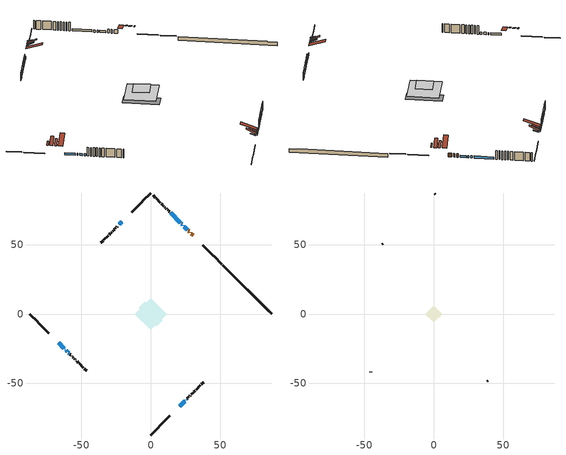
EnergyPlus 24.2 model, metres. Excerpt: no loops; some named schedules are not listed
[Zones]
conditioned space
 floor outside (Floor1 construction): -2.85,0 0,2.85 2.85,0 0,-2.85 z0.91
 floor adiabatic (AdiabaticFloorConstruction): -11.38,0 0,11.38 11.38,0 0,-11.38 z3.35
 floor foundation (Slab1 construction): -8.8,4.38 -4.38,8.8 8.8,-4.38 4.38,-8.8 z-1.32
 wall outside (RimJoist1 construction): 0,-87.2 5.63,-81.57 / -87.2,0 -81.57,-5.63 / 0,87.2 -5.63,81.57 / 51.34,35.86 45.71,41.49 z0.91:1.21
 wall outside (RimJoist2 construction): 6.29,-80.92 13.82,-73.38 / -80.92,-6.29 -73.38,-13.82 / -6.29,80.92 -13.82,73.38 / 45.06,42.14 37.52,49.68 z0.91:1.21
 wall outside (AdiabaticWallConstruction 1): 30.49,56.71 29.25,57.95 / 28.59,58.61 28.29,58.91 / 27.64,59.57 27.05,60.16 z0.91:2.94
 wall outside (AdiabaticWallConstruction): -66.35,-20.85 -62.54,-24.66 / 26.39,60.81 24.21,63 / 20.85,-66.35 24.4,-62.8 / -61.89,-25.32 -61.69,-25.51 / -20.85,66.35 -22.63,64.57 / 23.55,63.65 23.26,63.94 / 25.06,-62.14 25.35,-61.85 / -61.04,-26.16 -60.04,-27.17 / -59.38,-27.82 -58.89,-28.31 / 22.61,64.6 22.06,65.14 / -23.28,63.92 -23.34,63.86 / 21.41,65.79 14.3,72.9 z0.91:2.13
 wall outside (Wall1 construction): 26.01,-61.19 26.54,-60.66 / -58.24,-28.96 -57.7,-29.5 / -24,63.21 -24.53,62.67 / 13.65,73.55 13.11,74.09 z0.91:5.79
 wall outside (Wall2 construction): 27.2,-60 27.44,-59.76 / -57.05,-30.16 -56.81,-30.4 / -25.19,62.01 -25.43,61.77 / 12.46,74.75 12.22,74.99 z0.91:5.79
 wall outside (Wall3 construction): 28.1,-59.11 28.54,-58.66 / -56.15,-31.05 -55.71,-31.49 / -26.08,61.12 -26.53,60.68 / 11.56,75.64 11.12,76.08 z0.91:5.79
 wall outside (Wall4 construction): 29.19,-58.01 29.56,-57.64 / -55.05,-32.15 -54.69,-32.52 / -27.18,60.02 -27.55,59.66 / 10.46,76.74 10.1,77.11 z0.91:5.79
 wall outside (Wall5 construction): 30.22,-56.99 30.49,-56.71 / -54.03,-33.17 -53.75,-33.45 / -28.2,59 -28.48,58.72 / 9.44,77.76 9.16,78.04 z0.91:5.79
 wall outside (Wall6 construction): 31.15,-56.05 32.03,-55.18 / -53.09,-34.11 -52.22,-34.98 / -29.14,58.06 -30.02,57.19 / 8.5,78.7 7.63,79.57 z0.91:5.79
 wall outside (Wall7 construction): 32.68,-54.52 35.75,-51.46 / -51.56,-35.64 -48.5,-38.7 / -30.67,56.53 -33.73,53.47 / 6.97,80.23 3.91,83.29 z0.91:5.79
 wall outside (Wall8 construction): 36.4,-50.8 38.02,-49.18 / -47.84,-39.36 -46.23,-40.97 / -34.39,52.81 -36.01,51.2 / 3.25,83.95 1.64,85.56 z0.91:5.79
 wall foundation (FoundationWall1 construction): 52,35.2,-1.32 52,35.2,0.91 83.68,3.52,0.91 83.68,3.52,0.71 87.2,0,0.71 87.2,0,-1.32
 window (WindowConstruction): -66.35,-20.85 -62.54,-24.66 z0.91:2.13
 window (WindowConstruction 5): 26.39,60.81 24.21,62.99 z0.91:2.13
 window (WindowConstruction 6): 20.85,-66.35 24.4,-62.8 z0.91:2.13
 window (WindowConstruction 1): -61.88,-25.32 -61.7,-25.51 z0.91:2.13
 window (WindowConstruction 7): -20.85,66.35 -22.63,64.57 z0.91:2.13
 window (WindowConstruction 10): 23.55,63.65 23.26,63.94 z0.91:2.13
 window (WindowConstruction 11): 25.06,-62.14 25.35,-61.85 z0.91:2.13
 window (WindowConstruction 2): -61.04,-26.16 -60.04,-27.17 z0.91:2.13
 window (WindowConstruction 3): -59.38,-27.82 -58.89,-28.31 z0.91:2.13
 window (WindowConstruction 8): 22.6,64.6 22.07,65.14 z0.91:2.13
 window (WindowConstruction 9): -23.29,63.92 -23.34,63.86 z0.91:2.13
 window (WindowConstruction 4): 21.41,65.79 14.3,72.9 z0.91:2.13
 door (Door): 30.49,56.71 29.25,57.95 z0.91:2.94
 door (Door 1): 28.59,58.61 28.29,58.91 z0.91:2.94
 door (Door 2): 27.64,59.57 27.05,60.16 z0.91:2.94
 ceiling adiabatic (AdiabaticFloorConstruction): 0,-11.38 11.38,0 0,11.38 -11.38,0 z3.35
 roof outside (Roof1 construction): 14.96,-72.24,5.79 13.11,-70.39,6.66 12.63,-70.88,6.66 14.48,-72.73,5.79; -72.24,-14.96,5.79 -70.39,-13.11,6.66 -70.88,-12.63,6.66 -72.73,-14.48,5.79; -14.96,72.24,5.79 -13.11,70.39,6.66 -12.63,70.88,6.66 -14.48,72.73,5.79; 36.38,50.82,5.79 34.53,48.97,6.66 35.02,48.48,6.66 36.87,50.34,5.79
 roof outside (Roof2 construction): 16.59,-70.61,5.79 13.11,-67.13,8.25 12.14,-68.1,8.25 15.62,-71.58,5.79; -70.61,-16.59,5.79 -67.13,-13.11,8.25 -68.1,-12.14,8.25 -71.58,-15.62,5.79; -16.59,70.61,5.79 -13.11,67.13,8.25 -12.14,68.1,8.25 -15.62,71.58,5.79; 34.75,52.45,5.79 31.27,48.97,8.25 32.24,48,8.25 35.72,51.48,5.79
 roof outside (Roof3 construction): 17.98,-69.22,5.79 15.37,-66.61,7.63 14.64,-67.34,7.63 17.25,-69.95,5.79; -69.22,-17.98,5.79 -66.61,-15.37,7.63 -67.34,-14.64,7.63 -69.95,-17.25,5.79; -17.98,69.22,5.79 -15.37,66.61,7.63 -14.64,67.34,7.63 -17.25,69.95,5.79; 33.36,53.84,5.79 30.75,51.23,7.63 31.48,50.5,7.63 34.09,53.11,5.79
attic - vented
 floor to conditioned space (Floor2 construction Reversed): -6.07,0 0,6.07 6.07,0 0,-6.07 z5.79
 wall outside (Wall9 construction): 38.67,-48.53 39,-48.2 / -45.57,-41.63 -45.25,-41.96 / -36.66,50.54 -36.99,50.22 / 0.98,86.22 0.66,86.55 z0.91:5.79
 roof outside (Roof4 construction): 20.2,-67.01,5.79 14.28,-61.09,8.57 12.73,-62.65,8.57 18.64,-68.56,5.79; -67.01,-20.2,5.79 -61.09,-14.28,8.57 -62.65,-12.73,8.57 -68.56,-18.64,5.79; -20.2,67.01,5.79 -14.28,61.09,8.57 -12.73,62.65,8.57 -18.64,68.56,5.79; 31.15,56.05,5.79 25.24,50.14,8.57 26.79,48.58,8.57 32.71,54.5,5.79
[Building]
Building 1: Terrain=Suburbs
[Site:Location]
Montreal Mirabel Intl AP_QC: Latitude {deg}=45.68; Longitude {deg}=-74.03; Time Zone {hr}=-5; Elevation {m}=82; Keep Site Location Information=Yes
[Site:GroundTemperature:Shallow]
0.642858, -1.75623, -1.94836, -0.80987, 3.76054, 8.30966, 12.2535, 14.7518, 14.9641, 12.9321, 9.08883, 4.67926
[Site:WaterMainsTemperature]
Calculation Method=Schedule; Temperature Schedule=mains temperature schedule
[Material] Roughness=Rough; Thermal Absorptance=0.9
Name | Thickness {m} | Conductivity {W/m-K} | Density {kg/m3} | Specific Heat {J/kg-K} | Solar Absorptance | Visible Absorptance
asphalt or fiberglass shingles | 0.00635 | 0.162714 | 1121.4 | 1465.45 | 0.84 | 0.84
ceiling loosefill ins | 0.169333 | 0.0480833 | 16.02 | 1046.75 | 0.7 | 0.7
ceiling stud and cavity | 0.1397 | 0.148017 | 65.682 | 1177.47 | 0.7 | 0.7
concrete 4.0 in. | 0.1016 | 1.803125 | 2242.8 | 837.4 | 0.7 | 0.7
concrete 8.0 in. | 0.2032 | 1.803125 | 2242.8 | 837.4 | 0.7 | 0.7
door material | 0.04445 | 0.053851 | 512.64 | 1214.23 | 0.7 | 0.7
door material 1 | 0.04445 | 0.188738 | 512.64 | 1214.23 | 0.7 | 0.7
exterior vertical ins | 0.0457286 | 0.029427 | 32.04 | 1214.23 | 0.7 | 0.7
floor covering | 0.0127 | 0.0433444 | 54.468 | 1339.84 | 0.6 | 0.6
floor rigid ins; wall rigid ins | 0.051816 | 0.029427 | 32.04 | 1214.23 | 0.7 | 0.7
floor rigid ins 1; wall rigid ins 1 | 0.512978 | 0.029427 | 32.04 | 1214.23 | 0.7 | 0.7
floor stud and cavity | 0.1397 | 0.0805296 | 92.3553 | 1139.71 | 0.7 | 0.7
floor stud and cavity 1 | 0.1397 | 1.75129 | 37.0049 | 1207.88 | 0.7 | 0.7
furniture material conditioned space 1 | 0.1524 | 0.115458 | 640.8 | 1214.23 | 0.6 | 0.6
gypsum board | 0.0127 | 0.160291 | 801 | 837.4 | 0.6 | 0.6
gypsum board 1 | 0.0127 | 0.160291 | 801 | 837.4 | 0.7 | 0.7
osb sheathing 0.5 in. | 0.0127 | 0.115458 | 512.64 | 1214.23 | 0.7 | 0.7
osb sheathing 0.75 in. | 0.01905 | 0.115458 | 512.64 | 1214.23 | 0.7 | 0.7
osb sheathing 2.0 in. | 0.0508 | 0.115458 | 512.64 | 1214.23 | 0.7 | 0.7
rim joist rigid ins | 0.103632 | 0.029427 | 32.04 | 1214.23 | 0.7 | 0.7
rim joist stud and cavity | 0.0508 | 0.0474835 | 125.044 | 1163.47 | 0.6 | 0.6
roof stud and cavity | 0.2032 | 0.116473 | 78.34581 | 1123.46 | 0.7 | 0.7
roof stud and cavity 1 | 0.2032 | 0.115271 | 78.34581 | 1123.46 | 0.7 | 0.7
roof stud and cavity 2 | 0.2032 | 0.115156 | 78.34581 | 1123.46 | 0.7 | 0.7
wall stud and cavity | 0.1397 | 0.151991 | 139.0536 | 1170.24 | 0.7 | 0.7
wall stud and cavity 1 | 0.1397 | 0.17323 | 139.0536 | 1170.24 | 0.7 | 0.7
wall stud and cavity 10 | 0.0889 | 0.391764 | 83.0341 | 1211.67 | 0.7 | 0.7
wall stud and cavity 2 | 0.1397 | 0.158046 | 139.0536 | 1170.24 | 0.7 | 0.7
wall stud and cavity 3 | 0.1397 | 0.158678 | 139.0536 | 1170.24 | 0.7 | 0.7
wall stud and cavity 4 | 0.1397 | 0.273587 | 139.0536 | 1170.24 | 0.7 | 0.7
wall stud and cavity 5 | 0.1397 | 0.171359 | 139.0536 | 1170.24 | 0.7 | 0.7
wall stud and cavity 6 | 0.1397 | 0.14193 | 139.0536 | 1170.24 | 0.7 | 0.7
wall stud and cavity 7 | 0.1397 | 0.145576 | 139.0536 | 1170.24 | 0.7 | 0.7
wall stud and cavity 8 | 0.0889 | 6.1454 | 50.32683 | 1063.81 | 0.6 | 0.6
wall stud and cavity 9 | 0.0889 | 0.380278 | 52.3479 | 1209.89 | 0.7 | 0.7
wood siding | 0.0254 | 0.102417 | 544.68 | 1172.36 | 0 | 0
wood siding 1 | 0.00254 | 0.102417 | 544.68 | 1172.36 | 0 | 0
wood siding 2; wood siding 3; wood siding 4 | 0.0254 | 0.102417 | 544.68 | 1172.36 | 0.7 | 0.7
[WindowMaterial:SimpleGlazingSystem]
Name | U-Factor {W/m2-K} | Solar Heat Gain Coefficient
WindowMaterial | 2.887263 | 0.7
WindowMaterial 1 | 3.063281 | 0.35
WindowMaterial 2 | 2.91452 | 0.67
WindowMaterial 3 | 2.96619 | 0.55
WindowMaterial 4 | 2.93382 | 0.6
WindowMaterial 5 | 2.975272 | 0.59
WindowMaterial 6 | 2.961077 | 0.63
WindowMaterial 7 | 3.03943 | 0.24
WindowMaterial 8 | 3.03546 | 0.41
[Construction]
AdiabaticFloorConstruction: floor stud and cavity 1, floor rigid ins 1, osb sheathing 0.75 in., floor covering
AdiabaticWallConstruction: wood siding 3, wall rigid ins 1, wall stud and cavity 9, gypsum board
AdiabaticWallConstruction 1: wood siding 4, wall rigid ins 1, wall stud and cavity 9, gypsum board
Door; Door 1: door material
Door 2: door material 1
Floor1 construction: floor stud and cavity, floor rigid ins, osb sheathing 0.75 in., floor covering
Floor2 construction Reversed: gypsum board, ceiling stud and cavity, ceiling loosefill ins
FoundationWall1 construction: concrete 8.0 in., gypsum board 1
furniture construction conditioned space 1: furniture material conditioned space 1
PartitionWallConstruction: gypsum board, wall stud and cavity 10, gypsum board
RimJoist1 construction; RimJoist2 construction: wood siding 2, rim joist rigid ins, osb sheathing 2.0 in., rim joist stud and cavity
Roof1 construction: asphalt or fiberglass shingles, osb sheathing 0.75 in., roof stud and cavity, gypsum board
Roof2 construction: asphalt or fiberglass shingles, osb sheathing 0.75 in., roof stud and cavity 1, gypsum board
Roof3 construction: asphalt or fiberglass shingles, osb sheathing 0.75 in., roof stud and cavity 2, gypsum board
Roof4 construction: asphalt or fiberglass shingles
Slab1 construction: concrete 4.0 in.
Wall1 construction: wood siding, wall rigid ins, osb sheathing 0.5 in., wall stud and cavity, gypsum board
Wall2 construction: wood siding, wall rigid ins, osb sheathing 0.5 in., wall stud and cavity 1, gypsum board
Wall3 construction: wood siding, wall rigid ins, osb sheathing 0.5 in., wall stud and cavity 2, gypsum board
Wall4 construction: wood siding, wall rigid ins, osb sheathing 0.5 in., wall stud and cavity 3, gypsum board
Wall5 construction: wood siding, wall rigid ins, osb sheathing 0.5 in., wall stud and cavity 4, gypsum board
Wall6 construction: wood siding, wall rigid ins, osb sheathing 0.5 in., wall stud and cavity 5, gypsum board
Wall7 construction: wood siding, wall rigid ins, osb sheathing 0.5 in., wall stud and cavity 6, gypsum board
Wall8 construction: wood siding, wall rigid ins, osb sheathing 0.5 in., wall stud and cavity 7, gypsum board
Wall9 construction: wood siding 1, wall stud and cavity 8
WindowConstruction: WindowMaterial
WindowConstruction 1: WindowMaterial 1
WindowConstruction 10; WindowConstruction 11: WindowMaterial 8
WindowConstruction 2: WindowMaterial 2
WindowConstruction 3: WindowMaterial 3
WindowConstruction 4; WindowConstruction 6; WindowConstruction 7: WindowMaterial 4
WindowConstruction 5: WindowMaterial 5
WindowConstruction 8: WindowMaterial 6
WindowConstruction 9: WindowMaterial 7
[Zone] Multiplier=1; Part of Total Floor Area=Yes
Name | Volume {m3}
attic - vented | 33.3329
conditioned space | 938.7
[Space]
Name | Zone | Volume {m3}
attic - vented 1 | attic - vented | 33.3329
conditioned space 1 | conditioned space | 938.7
[ZoneInfiltration:EffectiveLeakageArea]
infil attic - vented 1: Zone or Space=attic - vented 1; Schedule=Always On Discrete; Effective Air Leakage Area {cm2}=3400.62; Stack Coefficient=0.000532917; Wind Coefficient=1.55973e-05
[ZoneMixing]
whole house fan mix: Zone or Space=attic - vented; Schedule=Always On Continuous; Design Flow Rate Calculation Method=Flow/Zone; Design Flow Rate {m3/s}=0; Source Zone or Space=conditioned space
[SurfaceProperty:ExposedFoundationPerimeter]
Slab1: Exposed Perimeter Calculation Method=TotalExposedPerimeter; Total Exposed Perimeter {m}=49.783
[InternalMass] Zone or ZoneList=conditioned space; Space or SpaceList=conditioned space 1
Name | Construction | Surface Area {m2}
furniture mass conditioned space 1 | furniture construction conditioned space 1 | 156.696
partition wall mass | PartitionWallConstruction | 391.74
[Lights]
interior lighting: Zone or ZoneList or Space or SpaceList=conditioned space 1; Schedule=interior lighting schedule; Design Level Calculation Method=LightingLevel; Lighting Level {W}=343.2; Return Air Fraction=0; Fraction Radiant=0.6; Fraction Visible=0.2; Fraction Replaceable=1
[People]
occupants: Zone or ZoneList or Space or SpaceList=conditioned space 1; Number of People Schedule=occupants schedule; Number of People Calculation Method=People; Number of People=3; Fraction Radiant=0.314171; Sensible Heat Fraction=0.56303; Activity Level Schedule=occupants activity schedule; Carbon Dioxide Generation Rate {m3/s-W}=0; Enable ASHRAE 55 Comfort Warnings=No; Mean Radiant Temperature Calculation Type=EnclosureAveraged
[ElectricEquipment] Zone or ZoneList or Space or SpaceList=conditioned space 1; Design Level Calculation Method=EquipmentLevel
Name | Schedule | Design Level {W} | Fraction Latent | Fraction Radiant | Fraction Lost
clothes dryer | clothes dryer schedule | 140.772 | 0.015 | 0.081 | 0.85
clothes washer | clothes washer schedule | 32.1985 | 0.03 | 0.162 | 0.7
cooking range | cooking range schedule | 215.147 | 0.08 | 0.432 | 0.2
dishwasher | dishwasher schedule | 66.8632 | 0.3 | 0.18 | 0.4
fridge | fridge schedule | 72.9452 | 0 | 0.6 | 0
mech vent house fan | mech vent house fan schedule | 880 | 0 | 0 | 1
mech vent house fan cfis | mech vent house fan cfis schedule | 0 | 0 | 0 | 0
misc plug loads | misc plug loads schedule | 494.7 | 0.045 | 0.513 | 0.1
whole house fan | Always On Discrete | 0 | 0 | 0 | 1
[OtherEquipment] Zone or ZoneList or Space or SpaceList=conditioned space 1; Design Level Calculation Method=EquipmentLevel
Name | Fuel Type | Schedule | Design Level {W} | Fraction Latent | Fraction Radiant | Fraction Lost
clothes dryer 1 | Electricity | clothes dryer schedule | 0 | 0.015 | 0.081 | 0.85
cooking range 1 | Electricity | cooking range schedule | 0 | 0.08 | 0.432 | 0.2
general water use latent | None | general water use schedule | 62.594 | 1 | 0 | 0
general water use sensible | None | general water use schedule | -61.6891 | 0 | 0.6 | 0
mech vent house fan latent load | None | Always On Discrete | 0 | 1 | 0 | 0
mech vent house fan sensible load | None | Always On Discrete | 0 | 0 | 0 | 0
water heater energy adjustment1 | Electricity | Always On Discrete | 0.01 | 0 | 0 | 1
[ZoneInfiltration:DesignFlowRate] Zone or ZoneList or Space or SpaceList=conditioned space 1; Schedule=Always On Discrete; Design Flow Rate Calculation Method=Flow/Zone; Design Flow Rate {m3/s}=0
infil flow; natural vent flow; whole house fan flow
[Foundation:Kiva]
Foundation Kiva 1: Initial Indoor Air Temperature {C}=21; Wall Height Above Grade {m}=0.910011; Wall Depth Below Slab {m}=0.2032; Custom Block Material Name 1=exterior vertical ins; Custom Block Depth 1 {m}=2.23001; Custom Block X Position 1 {m}=0.2159; Custom Block Z Position 1 {m}=0
[Foundation:Kiva:Settings]
Soil Conductivity {W/m-K}=0.849921; Soil Density {kg/m3}=1842.3; Soil Specific Heat {J/kg-K}=418.7; Ground Solar Absorptivity=0.9; Ground Thermal Absorptivity=0.9; Ground Surface Roughness {m}=0.03; Far-Field Width {m}=40; Deep-Ground Boundary Condition=ZeroFlux; Deep-Ground Depth {m}=40; Minimum Cell Dimension {m}=0.2; Maximum Cell Growth Coefficient=3; Simulation Timestep=Timestep
[Exterior:Lights]
exterior lighting: Schedule=exterior lighting schedule; Design Level {W}=75.6
[Schedule:Constant]
Name | Hourly Value
Always On Continuous; mech vent house fan schedule; mech vent house fan cfis schedule; Always On Discrete | 1
occupants activity schedule | 117.228
fridge schedule | 0
[Schedule:Week:Daily]
interior lighting schedule Week Rule - Jan1-Jan27: interior lighting schedule day, interior lighting schedule day, interior lighting schedule day, interior lighting schedule day, interior lighting schedule day, interior lighting schedule day, interior lighting schedule day, interior lighting schedule default day, interior lighting schedule default day, interior lighting schedule default day, interior lighting schedule default day, interior lighting schedule default day
interior lighting schedule Week Rule - Jan28-Feb3: interior lighting schedule day, interior lighting schedule day, interior lighting schedule day, interior lighting schedule day, interior lighting schedule day 1, interior lighting schedule day 1, interior lighting schedule day 1, interior lighting schedule default day, interior lighting schedule default day, interior lighting schedule default day, interior lighting schedule default day, interior lighting schedule default day
interior lighting schedule Week Rule - Feb4-Feb24: interior lighting schedule day 1, interior lighting schedule day 1, interior lighting schedule day 1, interior lighting schedule day 1, interior lighting schedule day 1, interior lighting schedule day 1, interior lighting schedule day 1, interior lighting schedule default day, interior lighting schedule default day, interior lighting schedule default day, interior lighting schedule default day, interior lighting schedule default day
interior lighting schedule Week Rule - Feb25-Mar3: interior lighting schedule day 1, interior lighting schedule day 1, interior lighting schedule day 1, interior lighting schedule day 1, interior lighting schedule day 2, interior lighting schedule day 2, interior lighting schedule day 2, interior lighting schedule default day, interior lighting schedule default day, interior lighting schedule default day, interior lighting schedule default day, interior lighting schedule default day
interior lighting schedule Week Rule - Mar4-Mar31: interior lighting schedule day 2, interior lighting schedule day 2, interior lighting schedule day 2, interior lighting schedule day 2, interior lighting schedule day 2, interior lighting schedule day 2, interior lighting schedule day 2, interior lighting schedule default day, interior lighting schedule default day, interior lighting schedule default day, interior lighting schedule default day, interior lighting schedule default day
interior lighting schedule Week Rule - Apr1-Apr28: interior lighting schedule day 3, interior lighting schedule day 3, interior lighting schedule day 3, interior lighting schedule day 3, interior lighting schedule day 3, interior lighting schedule day 3, interior lighting schedule day 3, interior lighting schedule default day, interior lighting schedule default day, interior lighting schedule default day, interior lighting schedule default day, interior lighting schedule default day
interior lighting schedule Week Rule - Apr29-May5: interior lighting schedule day 3, interior lighting schedule day 3, interior lighting schedule day 4, interior lighting schedule day 4, interior lighting schedule day 4, interior lighting schedule day 4, interior lighting schedule day 4, interior lighting schedule default day, interior lighting schedule default day, interior lighting schedule default day, interior lighting schedule default day, interior lighting schedule default day
interior lighting schedule Week Rule - May6-May26: interior lighting schedule day 4, interior lighting schedule day 4, interior lighting schedule day 4, interior lighting schedule day 4, interior lighting schedule day 4, interior lighting schedule day 4, interior lighting schedule day 4, interior lighting schedule default day, interior lighting schedule default day, interior lighting schedule default day, interior lighting schedule default day, interior lighting schedule default day
interior lighting schedule Week Rule - May27-Jun2: interior lighting schedule day 4, interior lighting schedule day 4, interior lighting schedule day 4, interior lighting schedule day 4, interior lighting schedule day 4, interior lighting schedule day 5, interior lighting schedule day 5, interior lighting schedule default day, interior lighting schedule default day, interior lighting schedule default day, interior lighting schedule default day, interior lighting schedule default day
interior lighting schedule Week Rule - Jun3-Jun30: interior lighting schedule day 5, interior lighting schedule day 5, interior lighting schedule day 5, interior lighting schedule day 5, interior lighting schedule day 5, interior lighting schedule day 5, interior lighting schedule day 5, interior lighting schedule default day, interior lighting schedule default day, interior lighting schedule default day, interior lighting schedule default day, interior lighting schedule default day
interior lighting schedule Week Rule - Jul1-Jul28: interior lighting schedule day 6, interior lighting schedule day 6, interior lighting schedule day 6, interior lighting schedule day 6, interior lighting schedule day 6, interior lighting schedule day 6, interior lighting schedule day 6, interior lighting schedule default day, interior lighting schedule default day, interior lighting schedule default day, interior lighting schedule default day, interior lighting schedule default day
interior lighting schedule Week Rule - Jul29-Aug4: interior lighting schedule day 6, interior lighting schedule day 6, interior lighting schedule day 6, interior lighting schedule day 7, interior lighting schedule day 7, interior lighting schedule day 7, interior lighting schedule day 7, interior lighting schedule default day, interior lighting schedule default day, interior lighting schedule default day, interior lighting schedule default day, interior lighting schedule default day
interior lighting schedule Week Rule - Aug5-Aug25: interior lighting schedule day 7, interior lighting schedule day 7, interior lighting schedule day 7, interior lighting schedule day 7, interior lighting schedule day 7, interior lighting schedule day 7, interior lighting schedule day 7, interior lighting schedule default day, interior lighting schedule default day, interior lighting schedule default day, interior lighting schedule default day, interior lighting schedule default day
interior lighting schedule Week Rule - Aug26-Sep1: interior lighting schedule day 7, interior lighting schedule day 7, interior lighting schedule day 7, interior lighting schedule day 7, interior lighting schedule day 7, interior lighting schedule day 7, interior lighting schedule day 8, interior lighting schedule default day, interior lighting schedule default day, interior lighting schedule default day, interior lighting schedule default day, interior lighting schedule default day
interior lighting schedule Week Rule - Sep2-Sep29: interior lighting schedule day 8, interior lighting schedule day 8, interior lighting schedule day 8, interior lighting schedule day 8, interior lighting schedule day 8, interior lighting schedule day 8, interior lighting schedule day 8, interior lighting schedule default day, interior lighting schedule default day, interior lighting schedule default day, interior lighting schedule default day, interior lighting schedule default day
interior lighting schedule Week Rule - Sep30-Oct6: interior lighting schedule day 8, interior lighting schedule day 9, interior lighting schedule day 9, interior lighting schedule day 9, interior lighting schedule day 9, interior lighting schedule day 9, interior lighting schedule day 9, interior lighting schedule default day, interior lighting schedule default day, interior lighting schedule default day, interior lighting schedule default day, interior lighting schedule default day
interior lighting schedule Week Rule - Oct7-Oct27: interior lighting schedule day 9, interior lighting schedule day 9, interior lighting schedule day 9, interior lighting schedule day 9, interior lighting schedule day 9, interior lighting schedule day 9, interior lighting schedule day 9, interior lighting schedule default day, interior lighting schedule default day, interior lighting schedule default day, interior lighting schedule default day, interior lighting schedule default day
interior lighting schedule Week Rule - Oct28-Nov3: interior lighting schedule day 9, interior lighting schedule day 9, interior lighting schedule day 9, interior lighting schedule day 9, interior lighting schedule day 10, interior lighting schedule day 10, interior lighting schedule day 10, interior lighting schedule default day, interior lighting schedule default day, interior lighting schedule default day, interior lighting schedule default day, interior lighting schedule default day
interior lighting schedule Week Rule - Nov4-Nov24: interior lighting schedule day 10, interior lighting schedule day 10, interior lighting schedule day 10, interior lighting schedule day 10, interior lighting schedule day 10, interior lighting schedule day 10, interior lighting schedule day 10, interior lighting schedule default day, interior lighting schedule default day, interior lighting schedule default day, interior lighting schedule default day, interior lighting schedule default day
interior lighting schedule Week Rule - Nov25-Dec1: interior lighting schedule day 10, interior lighting schedule day 10, interior lighting schedule day 10, interior lighting schedule day 10, interior lighting schedule day 10, interior lighting schedule day 10, interior lighting schedule day 11, interior lighting schedule default day, interior lighting schedule default day, interior lighting schedule default day, interior lighting schedule default day, interior lighting schedule default day
interior lighting schedule Week Rule - Dec2-Dec31: interior lighting schedule day 11, interior lighting schedule day 11, interior lighting schedule day 11, interior lighting schedule day 11, interior lighting schedule day 11, interior lighting schedule day 11, interior lighting schedule day 11, interior lighting schedule default day, interior lighting schedule default day, interior lighting schedule default day, interior lighting schedule default day, interior lighting schedule default day
occupants schedule Week Rule - Jan1-Dec31: occupants schedule day, occupants schedule day, occupants schedule day, occupants schedule day, occupants schedule day, occupants schedule day, occupants schedule day, occupants schedule default day, occupants schedule default day, occupants schedule default day, occupants schedule default day, occupants schedule default day
clothes dryer schedule Week Rule - Jan1-Dec31: clothes dryer schedule day, clothes dryer schedule day, clothes dryer schedule day, clothes dryer schedule day, clothes dryer schedule day, clothes dryer schedule day, clothes dryer schedule day, clothes dryer schedule default day, clothes dryer schedule default day, clothes dryer schedule default day, clothes dryer schedule default day, clothes dryer schedule default day
clothes washer schedule Week Rule - Jan1-Dec31: clothes washer schedule day, clothes washer schedule day, clothes washer schedule day, clothes washer schedule day, clothes washer schedule day, clothes washer schedule day, clothes washer schedule day, clothes washer schedule default day, clothes washer schedule default day, clothes washer schedule default day, clothes washer schedule default day, clothes washer schedule default day
cooking range schedule Week Rule - Jan1-Dec31: cooking range schedule day, cooking range schedule day, cooking range schedule day, cooking range schedule day, cooking range schedule day, cooking range schedule day, cooking range schedule day, cooking range schedule default day, cooking range schedule default day, cooking range schedule default day, cooking range schedule default day, cooking range schedule default day
dishwasher schedule Week Rule - Jan1-Dec31: dishwasher schedule day, dishwasher schedule day, dishwasher schedule day, dishwasher schedule day, dishwasher schedule day, dishwasher schedule day, dishwasher schedule day, dishwasher schedule default day, dishwasher schedule default day, dishwasher schedule default day, dishwasher schedule default day, dishwasher schedule default day
misc plug loads schedule Week Rule - Jan1-Dec31: misc plug loads schedule day, misc plug loads schedule day, misc plug loads schedule day, misc plug loads schedule day, misc plug loads schedule day, misc plug loads schedule day, misc plug loads schedule day, misc plug loads schedule default day, misc plug loads schedule default day, misc plug loads schedule default day, misc plug loads schedule default day, misc plug loads schedule default day
general water use schedule Week Rule - Jan1-Dec31: general water use schedule day, general water use schedule day, general water use schedule day, general water use schedule day, general water use schedule day, general water use schedule day, general water use schedule day, general water use schedule default day, general water use schedule default day, general water use schedule default day, general water use schedule default day, general water use schedule default day
exterior lighting schedule Week Rule - Jan1-Jan27: exterior lighting schedule day, exterior lighting schedule day, exterior lighting schedule day, exterior lighting schedule day, exterior lighting schedule day, exterior lighting schedule day, exterior lighting schedule day, exterior lighting schedule default day, exterior lighting schedule default day, exterior lighting schedule default day, exterior lighting schedule default day, exterior lighting schedule default day
exterior lighting schedule Week Rule - Jan28-Feb3: exterior lighting schedule day, exterior lighting schedule day, exterior lighting schedule day, exterior lighting schedule day, exterior lighting schedule day 1, exterior lighting schedule day 1, exterior lighting schedule day 1, exterior lighting schedule default day, exterior lighting schedule default day, exterior lighting schedule default day, exterior lighting schedule default day, exterior lighting schedule default day
exterior lighting schedule Week Rule - Feb4-Feb24: exterior lighting schedule day 1, exterior lighting schedule day 1, exterior lighting schedule day 1, exterior lighting schedule day 1, exterior lighting schedule day 1, exterior lighting schedule day 1, exterior lighting schedule day 1, exterior lighting schedule default day, exterior lighting schedule default day, exterior lighting schedule default day, exterior lighting schedule default day, exterior lighting schedule default day
exterior lighting schedule Week Rule - Feb25-Mar3: exterior lighting schedule day 1, exterior lighting schedule day 1, exterior lighting schedule day 1, exterior lighting schedule day 1, exterior lighting schedule day 2, exterior lighting schedule day 2, exterior lighting schedule day 2, exterior lighting schedule default day, exterior lighting schedule default day, exterior lighting schedule default day, exterior lighting schedule default day, exterior lighting schedule default day
exterior lighting schedule Week Rule - Mar4-Mar31: exterior lighting schedule day 2, exterior lighting schedule day 2, exterior lighting schedule day 2, exterior lighting schedule day 2, exterior lighting schedule day 2, exterior lighting schedule day 2, exterior lighting schedule day 2, exterior lighting schedule default day, exterior lighting schedule default day, exterior lighting schedule default day, exterior lighting schedule default day, exterior lighting schedule default day
exterior lighting schedule Week Rule - Apr1-Apr28: exterior lighting schedule day 3, exterior lighting schedule day 3, exterior lighting schedule day 3, exterior lighting schedule day 3, exterior lighting schedule day 3, exterior lighting schedule day 3, exterior lighting schedule day 3, exterior lighting schedule default day, exterior lighting schedule default day, exterior lighting schedule default day, exterior lighting schedule default day, exterior lighting schedule default day
exterior lighting schedule Week Rule - Apr29-May5: exterior lighting schedule day 3, exterior lighting schedule day 3, exterior lighting schedule day 4, exterior lighting schedule day 4, exterior lighting schedule day 4, exterior lighting schedule day 4, exterior lighting schedule day 4, exterior lighting schedule default day, exterior lighting schedule default day, exterior lighting schedule default day, exterior lighting schedule default day, exterior lighting schedule default day
exterior lighting schedule Week Rule - May6-May26: exterior lighting schedule day 4, exterior lighting schedule day 4, exterior lighting schedule day 4, exterior lighting schedule day 4, exterior lighting schedule day 4, exterior lighting schedule day 4, exterior lighting schedule day 4, exterior lighting schedule default day, exterior lighting schedule default day, exterior lighting schedule default day, exterior lighting schedule default day, exterior lighting schedule default day
exterior lighting schedule Week Rule - May27-Jun2: exterior lighting schedule day 4, exterior lighting schedule day 4, exterior lighting schedule day 4, exterior lighting schedule day 4, exterior lighting schedule day 4, exterior lighting schedule day 5, exterior lighting schedule day 5, exterior lighting schedule default day, exterior lighting schedule default day, exterior lighting schedule default day, exterior lighting schedule default day, exterior lighting schedule default day
exterior lighting schedule Week Rule - Jun3-Jun30: exterior lighting schedule day 5, exterior lighting schedule day 5, exterior lighting schedule day 5, exterior lighting schedule day 5, exterior lighting schedule day 5, exterior lighting schedule day 5, exterior lighting schedule day 5, exterior lighting schedule default day, exterior lighting schedule default day, exterior lighting schedule default day, exterior lighting schedule default day, exterior lighting schedule default day
exterior lighting schedule Week Rule - Jul1-Jul28: exterior lighting schedule day 6, exterior lighting schedule day 6, exterior lighting schedule day 6, exterior lighting schedule day 6, exterior lighting schedule day 6, exterior lighting schedule day 6, exterior lighting schedule day 6, exterior lighting schedule default day, exterior lighting schedule default day, exterior lighting schedule default day, exterior lighting schedule default day, exterior lighting schedule default day
exterior lighting schedule Week Rule - Jul29-Aug4: exterior lighting schedule day 6, exterior lighting schedule day 6, exterior lighting schedule day 6, exterior lighting schedule day 7, exterior lighting schedule day 7, exterior lighting schedule day 7, exterior lighting schedule day 7, exterior lighting schedule default day, exterior lighting schedule default day, exterior lighting schedule default day, exterior lighting schedule default day, exterior lighting schedule default day
[Schedule:Year]
interior lighting schedule: interior lighting schedule Week Rule - Jan1-Jan27, 1, 1, 1, 27, interior lighting schedule Week Rule - Jan28-Feb3, 1, 28, 2, 3, interior lighting schedule Week Rule - Feb4-Feb24, 2, 4, 2, 24, interior lighting schedule Week Rule - Feb25-Mar3, 2, 25, 3, 3, interior lighting schedule Week Rule - Mar4-Mar31, 3, 4, 3, 31, interior lighting schedule Week Rule - Apr1-Apr28, 4, 1, 4, 28, interior lighting schedule Week Rule - Apr29-May5, 4, 29, 5, 5, interior lighting schedule Week Rule - May6-May26, 5, 6, 5, 26, interior lighting schedule Week Rule - May27-Jun2, 5, 27, 6, 2, interior lighting schedule Week Rule - Jun3-Jun30, 6, 3, 6, 30, interior lighting schedule Week Rule - Jul1-Jul28, 7, 1, 7, 28, interior lighting schedule Week Rule - Jul29-Aug4, 7, 29, 8, 4, interior lighting schedule Week Rule - Aug5-Aug25, 8, 5, 8, 25, interior lighting schedule Week Rule - Aug26-Sep1, 8, 26, 9, 1, interior lighting schedule Week Rule - Sep2-Sep29, 9, 2, 9, 29, interior lighting schedule Week Rule - Sep30-Oct6, 9, 30, 10, 6, interior lighting schedule Week Rule - Oct7-Oct27, 10, 7, 10, 27, interior lighting schedule Week Rule - Oct28-Nov3, 10, 28, 11, 3, interior lighting schedule Week Rule - Nov4-Nov24, 11, 4, 11, 24, interior lighting schedule Week Rule - Nov25-Dec1, 11, 25, 12, 1, interior lighting schedule Week Rule - Dec2-Dec31, 12, 2, 12, 31
occupants schedule: occupants schedule Week Rule - Jan1-Dec31, 1, 1, 12, 31
clothes dryer schedule: clothes dryer schedule Week Rule - Jan1-Dec31, 1, 1, 12, 31
clothes washer schedule: clothes washer schedule Week Rule - Jan1-Dec31, 1, 1, 12, 31
cooking range schedule: cooking range schedule Week Rule - Jan1-Dec31, 1, 1, 12, 31
dishwasher schedule: dishwasher schedule Week Rule - Jan1-Dec31, 1, 1, 12, 31
misc plug loads schedule: misc plug loads schedule Week Rule - Jan1-Dec31, 1, 1, 12, 31
general water use schedule: general water use schedule Week Rule - Jan1-Dec31, 1, 1, 12, 31
exterior lighting schedule: exterior lighting schedule Week Rule - Jan1-Jan27, 1, 1, 1, 27, exterior lighting schedule Week Rule - Jan28-Feb3, 1, 28, 2, 3, exterior lighting schedule Week Rule - Feb4-Feb24, 2, 4, 2, 24, exterior lighting schedule Week Rule - Feb25-Mar3, 2, 25, 3, 3, exterior lighting schedule Week Rule - Mar4-Mar31, 3, 4, 3, 31, exterior lighting schedule Week Rule - Apr1-Apr28, 4, 1, 4, 28, exterior lighting schedule Week Rule - Apr29-May5, 4, 29, 5, 5, exterior lighting schedule Week Rule - May6-May26, 5, 6, 5, 26, exterior lighting schedule Week Rule - May27-Jun2, 5, 27, 6, 2, exterior lighting schedule Week Rule - Jun3-Jun30, 6, 3, 6, 30, exterior lighting schedule Week Rule - Jul1-Jul28, 7, 1, 7, 28, exterior lighting schedule Week Rule - Jul29-Aug4, 7, 29, 8, 4, exterior lighting schedule Week Rule - Aug5-Aug25, 8, 5, 8, 25, exterior lighting schedule Week Rule - Aug26-Sep1, 8, 26, 9, 1, exterior lighting schedule Week Rule - Sep2-Sep29, 9, 2, 9, 29, exterior lighting schedule Week Rule - Sep30-Oct6, 9, 30, 10, 6, exterior lighting schedule Week Rule - Oct7-Oct27, 10, 7, 10, 27, exterior lighting schedule Week Rule - Oct28-Nov3, 10, 28, 11, 3, exterior lighting schedule Week Rule - Nov4-Nov24, 11, 4, 11, 24, exterior lighting schedule Week Rule - Nov25-Dec1, 11, 25, 12, 1, exterior lighting schedule Week Rule - Dec2-Dec31, 12, 2, 12, 31
[Schedule:Compact]
mains temperature schedule: Through: 01/01, For: AllDays, Until: 24:00, 5.61444, Through: 01/02, For: AllDays, Until: 24:00, 5.535, Through: 01/03, For: AllDays, Until: 24:00, 5.45667, Through: 01/04, For: AllDays, Until: 24:00, 5.37944, Through: 01/05, For: AllDays, Until: 24:00, 5.30333, Through: 01/06, For: AllDays, Until: 24:00, 5.22889, Through: 01/07, For: AllDays, Until: 24:00, 5.15611, Through: 01/08, For: AllDays, Until: 24:00, 5.08389, Through: 01/09, For: AllDays, Until: 24:00, 5.01333, Through: 01/10, For: AllDays, Until: 24:00, 4.94444, Through: 01/11, For: AllDays, Until: 24:00, 4.87667, Through: 01/12, For: AllDays, Until: 24:00, 4.81056, Through: 01/13, For: AllDays, Until: 24:00, 4.74556, Through: 01/14, For: AllDays, Until: 24:00, 4.68222, Through: 01/15, For: AllDays, Until: 24:00, 4.62056, Through: 01/16, For: AllDays, Until: 24:00, 4.56, Through: 01/17, For: AllDays, Until: 24:00, 4.50111, Through: 01/18, For: AllDays, Until: 24:00, 4.44389, Through: 01/19, For: AllDays, Until: 24:00, 4.38778, Through: 01/20, For: AllDays, Until: 24:00, 4.33389, Through: 01/21, For: AllDays, Until: 24:00, 4.28111, Through: 01/22, For: AllDays, Until: 24:00, 4.23, Through: 01/23, For: AllDays, Until: 24:00, 4.18056, Through: 01/24, For: AllDays, Until: 24:00, 4.13278, Through: 01/25, For: AllDays, Until: 24:00, 4.08667, Through: 01/26, For: AllDays, Until: 24:00, 4.04222, Through: 01/27, For: AllDays, Until: 24:00, 3.99944, Through: 01/28, For: AllDays, Until: 24:00, 3.95833, Through: 01/29, For: AllDays, Until: 24:00, 3.91889, Through: 01/30, For: AllDays, Until: 24:00, 3.88111, Through: 01/31, For: AllDays, Until: 24:00, 3.845, Through: 02/01, For: AllDays, Until: 24:00, 3.81056, Through: 02/02, For: AllDays, Until: 24:00, 3.77778, Through: 02/03, For: AllDays, Until: 24:00, 3.74722, Through: 02/04, For: AllDays, Until: 24:00, 3.71833, Through: 02/05, For: AllDays, Until: 24:00, 3.69056, Through: 02/06, For: AllDays, Until: 24:00, 3.66556, Through: 02/07, For: AllDays, Until: 24:00, 3.64167, Through: 02/08, For: AllDays, Until: 24:00, 3.61944, Through: 02/09, For: AllDays, Until: 24:00, 3.59944, Through: 02/10, For: AllDays, Until: 24:00, 3.58111, Through: 02/11, For: AllDays, Until: 24:00, 3.56444, Through: 02/12, For: AllDays, Until: 24:00, 3.55, Through: 02/13, For: AllDays, Until: 24:00, 3.53667, Through: 02/14, For: AllDays, Until: 24:00, 3.52556, Through: 02/15, For: AllDays, Until: 24:00, 3.51667, Through: 02/16, For: AllDays, Until: 24:00, 3.50889, Through: 02/17, For: AllDays, Until: 24:00, 3.50333, Through: 02/18, For: AllDays, Until: 24:00, 3.49944, Through: 02/19, For: AllDays, Until: 24:00, 3.49778, Through: 02/20, For: AllDays, Until: 24:00, 3.49778, Through: 02/21, For: AllDays, Until: 24:00, 3.49944, Through: 02/22, For: AllDays, Until: 24:00, 3.50278, Through: 02/23, For: AllDays, Until: 24:00, 3.50833, Through: 02/24, For: AllDays, Until: 24:00, 3.515, Through: 02/25, For: AllDays, Until: 24:00, 3.52444, Through: 02/26, For: AllDays, Until: 24:00, 3.535, Through: 02/27, For: AllDays, Until: 24:00, 3.54778, Through: 02/28, For: AllDays, Until: 24:00, 3.56222, Through: 03/01, For: AllDays, Until: 24:00, 3.57833, Through: 03/02, For: AllDays, Until: 24:00, 3.59667, Through: 03/03, For: AllDays, Until: 24:00, 3.61667, Through: 03/04, For: AllDays, Until: 24:00, 3.63833, Through: 03/05, For: AllDays, Until: 24:00, 3.66167, Through: 03/06, For: AllDays, Until: 24:00, 3.68667, Through: 03/07, For: AllDays, Until: 24:00, 3.71389, Through: 03/08, For: AllDays, Until: 24:00, 3.74278, Through: 03/09, For: AllDays, Until: 24:00, 3.77333, Through: 03/10, For: AllDays, Until: 24:00, 3.80556, Through: 03/11, For: AllDays, Until: 24:00, 3.83944, Through: 03/12, For: AllDays, Until: 24:00, 3.87556, Through: 03/13, For: AllDays, Until: 24:00, 3.91278, Through: 03/14, For: AllDays, Until: 24:00, 3.95222, Through: 03/15, For: AllDays, Until: 24:00, 3.99278, Through: 03/16, For: AllDays, Until: 24:00, 4.03556, Through: 03/17, For: AllDays, Until: 24:00, 4.08, Through: 03/18, For: AllDays, Until: 24:00, 4.12556, Through: 03/19, For: AllDays, Until: 24:00, 4.17333, Through: 03/20, For: AllDays, Until: 24:00, 4.22278, Through: 03/21, For: AllDays, Until: 24:00, 4.27333, Through: 03/22, For: AllDays, Until: 24:00, 4.32556, Through: 03/23, For: AllDays, Until: 24:00, 4.38, Through: 03/24, For: AllDays, Until: 24:00, 4.43556, Through: 03/25, For: AllDays, Until: 24:00, 4.49222, Through: 03/26, For: AllDays, Until: 24:00, 4.55111, Through: 03/27, For: AllDays, Until: 24:00, 4.61111, Through: 03/28, For: AllDays, Until: 24:00, 4.67278, Through: 03/29, For: AllDays, Until: 24:00, 4.73611, Through: 03/30, For: AllDays, Until: 24:00, 4.80056, Through: 03/31, For: AllDays, Until: 24:00, 4.86667, Through: 04/01, For: AllDays, Until: 24:00, 4.93444, Through: 04/02, For: AllDays, Until: 24:00, 5.00333, Through: 04/03, For: AllDays, Until: 24:00, 5.07333, Through: 04/04, For: AllDays, Until: 24:00, 5.145, Through: 04/05, For: AllDays, Until: 24:00, 5.21833, Through: 04/06, For: AllDays, Until: 24:00, 5.29222, Through: 04/07, For: AllDays, Until: 24:00, 5.36778, Through: 04/08, For: AllDays, Until: 24:00, 5.445, Through: 04/09, For: AllDays, Until: 24:00, 5.52333, Through: 04/10, For: AllDays, Until: 24:00, 5.60222, Through: 04/11, For: AllDays, Until: 24:00, 5.68278, Through: 04/12, For: AllDays, Until: 24:00, 5.765, Through: 04/13, For: AllDays, Until: 24:00, 5.84778, Through: 04/14, For: AllDays, Until: 24:00, 5.93167, Through: 04/15, For: AllDays, Until: 24:00, 6.01722, Through: 04/16, For: AllDays, Until: 24:00, 6.10333, Through: 04/17, For: AllDays, Until: 24:00, 6.19056, Through: 04/18, For: AllDays, Until: 24:00, 6.27889, Through: 04/19, For: AllDays, Until: 24:00, 6.36833, Through: 04/20, For: AllDays, Until: 24:00, 6.45833, Through: 04/21, For: AllDays, Until: 24:00, 6.55, Through: 04/22, For: AllDays, Until: 24:00, 6.64222, Through: 04/23, For: AllDays, Until: 24:00, 6.735, Through: 04/24, For: AllDays, Until: 24:00, 6.82944, Through: 04/25, For: AllDays, Until: 24:00, 6.92389, Through: 04/26, For: AllDays, Until: 24:00, 7.01944, Through: 04/27, For: AllDays, Until: 24:00, 7.11611, Through: 04/28, For: AllDays, Until: 24:00, 7.21333, Through: 04/29, For: AllDays, Until: 24:00, 7.31111, Through: 04/30, For: AllDays, Until: 24:00, 7.41, Through: 05/01, For: AllDays, Until: 24:00, 7.50944, Through: 05/02, For: AllDays, Until: 24:00, 7.60889, Through: 05/03, For: AllDays, Until: 24:00, 7.71, Through: 05/04, For: AllDays, Until: 24:00, 7.81111, Through: 05/05, For: AllDays, Until: 24:00, 7.91278, Through: 05/06, For: AllDays, Until: 24:00, 8.015, Through: 05/07, For: AllDays, Until: 24:00, 8.11778, Through: 05/08, For: AllDays, Until: 24:00, 8.22056, Through: 05/09, For: AllDays, Until: 24:00, 8.32444, Through: 05/10, For: AllDays, Until: 24:00, 8.42833, Through: 05/11, For: AllDays, Until: 24:00, 8.53278, Through: 05/12, For: AllDays, Until: 24:00, 8.63722, Through: 05/13, For: AllDays, Until: 24:00, 8.74222, Through: 05/14, For: AllDays, Until: 24:00, 8.84778, Through: 05/15, For: AllDays, Until: 24:00, 8.95333, Through: 05/16, For: AllDays, Until: 24:00, 9.05889, Through: 05/17, For: AllDays, Until: 24:00, 9.165, Through: 05/18, For: AllDays, Until: 24:00, 9.27111, Through: 05/19, For: AllDays, Until: 24:00, 9.37722, Through: 05/20, For: AllDays, Until: 24:00, 9.48389, Through: 05/21, For: AllDays, Until: 24:00, 9.59, Through: 05/22, For: AllDays, Until: 24:00, 9.69667, Through: 05/23, For: AllDays, Until: 24:00, 9.80278, Through: 05/24, For: AllDays, Until: 24:00, 9.90944, Through: 05/25, For: AllDays, Until: 24:00, 10.0156, Through: 05/26, For: AllDays, Until: 24:00, 10.1217, Through: 05/27, For: AllDays, Until: 24:00, 10.2278, Through: 05/28, For: AllDays, Until: 24:00, 10.3339, Through: 05/29, For: AllDays, Until: 24:00, 10.4394, Through: 05/30, For: AllDays, Until: 24:00, 10.545, Through: 05/31, For: AllDays, Until: 24:00, 10.65, Through: 06/01, For: AllDays, Until: 24:00, 10.755, Through: 06/02, For: AllDays, Until: 24:00, 10.86, Through: 06/03, For: AllDays, Until: 24:00, 10.9639, Through: 06/04, For: AllDays, Until: 24:00, 11.0678, Through: 06/05, For: AllDays, Until: 24:00, 11.1717, Through: 06/06, For: AllDays, Until: 24:00, 11.2744, Through: 06/07, For: AllDays, Until: 24:00, 11.3772, Through: 06/08, For: AllDays, Until: 24:00, 11.4789, Through: 06/09, For: AllDays, Until: 24:00, 11.5806, Through: 06/10, For: AllDays, Until: 24:00, 11.6817, Through: 06/11, For: AllDays, Until: 24:00, 11.7822, Through: 06/12, For: AllDays, Until: 24:00, 11.8817, Through: 06/13, For: AllDays, Until: 24:00, 11.9811, Through: 06/14, For: AllDays, Until: 24:00, 12.0794, Through: 06/15, For: AllDays, Until: 24:00, 12.1772, Through: 06/16, For: AllDays, Until: 24:00, 12.2739, Through: 06/17, For: AllDays, Until: 24:00, 12.37, Through: 06/18, For: AllDays, Until: 24:00, 12.4656, Through: 06/19, For: AllDays, Until: 24:00, 12.56, Through: 06/20, For: AllDays, Until: 24:00, 12.6539, Through: 06/21, For: AllDays, Until: 24:00, 12.7467, Through: 06/22, For: AllDays, Until: 24:00, 12.8389, Through: 06/23, For: AllDays, Until: 24:00, 12.93, Through: 06/24, For: AllDays, Until: 24:00, 13.02, Through: 06/25, For: AllDays, Until: 24:00, 13.1089, Through: 06/26, For: AllDays, Until: 24:00, 13.1972, Through: 06/27, For: AllDays, Until: 24:00, 13.2839, Through: 06/28, For: AllDays, Until: 24:00, 13.37, Through: 06/29, For: AllDays, Until: 24:00, 13.455, Through: 06/30, For: AllDays, Until: 24:00, 13.5383, Through: 07/01, For: AllDays, Until: 24:00, 13.6211, Through: 07/02, For: AllDays, Until: 24:00, 13.7028, Through: 07/03, For: AllDays, Until: 24:00, 13.7828, Through: 07/04, For: AllDays, Until: 24:00, 13.8617, Through: 07/05, For: AllDays, Until: 24:00, 13.9394, Through: 07/06, For: AllDays, Until: 24:00, 14.0161, Through: 07/07, For: AllDays, Until: 24:00, 14.0911, Through: 07/08, For: AllDays, Until: 24:00, 14.165, Through: 07/09, For: AllDays, Until: 24:00, 14.2378, Through: 07/10, For: AllDays, Until: 24:00, 14.3089, Through: 07/11, For: AllDays, Until: 24:00, 14.3789, Through: 07/12, For: AllDays, Until: 24:00, 14.4472, Through: 07/13, For: AllDays, Until: 24:00, 14.5144, Through: 07/14, For: AllDays, Until: 24:00, 14.58, Through: 07/15, For: AllDays, Until: 24:00, 14.6444, Through: 07/16, For: AllDays, Until: 24:00, 14.7072, Through: 07/17, For: AllDays, Until: 24:00, 14.7683, Through: 07/18, For: AllDays, Until: 24:00, 14.8278, Through: 07/19, For: AllDays, Until: 24:00, 14.8861, Through: 07/20, For: AllDays, Until: 24:00, 14.9428, Through: 07/21, For: AllDays, Until: 24:00, 14.9978, Through: 07/22, For: AllDays, Until: 24:00, 15.0517, Through: 07/23, For: AllDays, Until: 24:00, 15.1033, Through: 07/24, For: AllDays, Until: 24:00, 15.1539, Through: 07/25, For: AllDays, Until: 24:00, 15.2028, Through: 07/26, For: AllDays, Until: 24:00, 15.2494, Through: 07/27, For: AllDays, Until: 24:00, 15.295, Through: 07/28, For: AllDays, Until: 24:00, 15.3389, Through: 07/29, For: AllDays, Until: 24:00, 15.3811, Through: 07/30, For: AllDays, Until: 24:00, 15.4211, Through: 07/31, For: AllDays, Until: 24:00, 15.46, Through: 08/01, For: AllDays, Until: 24:00, 15.4972, Through: 08/02, For: AllDays, Until: 24:00, 15.5322, Through: 08/03, For: AllDays, Until: 24:00, 15.5656, Through: 08/04, For: AllDays, Until: 24:00, 15.5978, Through: 08/05, For: AllDays, Until: 24:00, 15.6278, Through: 08/06, For: AllDays, Until: 24:00, 15.6561, Through: 08/07, For: AllDays, Until: 24:00, 15.6822, Through: 08/08, For: AllDays, Until: 24:00, 15.7072, Through: 08/09, For: AllDays, Until: 24:00, 15.73, Through: 08/10, For: AllDays, Until: 24:00, 15.7511, Through: 08/11, For: AllDays, Until: 24:00, 15.7706, Through: 08/12, For: AllDays, Until: 24:00, 15.7883, Through: 08/13, For: AllDays, Until: 24:00, 15.8039, Through: 08/14, For: AllDays, Until: 24:00, 15.8178, Through: 08/15, For: AllDays, Until: 24:00, 15.83, Through: 08/16, For: AllDays, Until: 24:00, 15.84, Through: 08/17, For: AllDays, Until: 24:00, 15.8489, Through: 08/18, For: AllDays, Until: 24:00, 15.8556, Through: 08/19, For: AllDays, Until: 24:00, 15.86, Through: 08/20, For: AllDays, Until: 24:00, 15.8633, Through: 08/21, For: AllDays, Until: 24:00, 15.8644, Through: 08/22, For: AllDays, Until: 24:00, 15.8633, Through: 08/23, For: AllDays, Until: 24:00, 15.8611, Through: 08/24, For: AllDays, Until: 24:00, 15.8567, Through: 08/25, For: AllDays, Until: 24:00, 15.8506, Through: 08/26, For: AllDays, Until: 24:00, 15.8428, Through: 08/27, For: AllDays, Until: 24:00, 15.8328, Through: 08/28, For: AllDays, Until: 24:00, 15.8211, Through: 08/29, For: AllDays, Until: 24:00, 15.8078, Through: 08/30, For: AllDays, Until: 24:00, 15.7922, Through: 08/31, For: AllDays, Until: 24:00, 15.7756, Through: 09/01, For: AllDays, Until: 24:00, 15.7567, Through: 09/02, For: AllDays, Until: 24:00, 15.7356, Through: 09/03, For: AllDays, Until: 24:00, 15.7133, Through: 09/04, For: AllDays, Until: 24:00, 15.6889, Through: 09/05, For: AllDays, Until: 24:00, 15.6628, Through: 09/06, For: AllDays, Until: 24:00, 15.635, Through: 09/07, For: AllDays, Until: 24:00, 15.6056, Through: 09/08, For: AllDays, Until: 24:00, 15.5744, Through: 09/09, For: AllDays, Until: 24:00, 15.5411, Through: 09/10, For: AllDays, Until: 24:00, 15.5061, Through: 09/11, For: AllDays, Until: 24:00, 15.47, Through: 09/12, For: AllDays, Until: 24:00, 15.4317, Through: 09/13, For: AllDays, Until: 24:00, 15.3917, Through: 09/14, For: AllDays, Until: 24:00, 15.35, Through: 09/15, For: AllDays, Until: 24:00, 15.3067, Through: 09/16, For: AllDays, Until: 24:00, 15.2617, Through: 09/17, For: AllDays, Until: 24:00, 15.215, Through: 09/18, For: AllDays, Until: 24:00, 15.1667, Through: 09/19, For: AllDays, Until: 24:00, 15.1167, Through: 09/20, For: AllDays, Until: 24:00, 15.065, Through: 09/21, For: AllDays, Until: 24:00, 15.0122, Through: 09/22, For: AllDays, Until: 24:00, 14.9572, Through: 09/23, For: AllDays, Until: 24:00, 14.9011, Through: 09/24, For: AllDays, Until: 24:00, 14.8433, Through: 09/25, For: AllDays, Until: 24:00, 14.7839, Through: 09/26, For: AllDays, Until: 24:00, 14.7233, Through: 09/27, For: AllDays, Until: 24:00, 14.6606, Through: 09/28, For: AllDays, Until: 24:00, 14.5972, Through: 09/29, For: AllDays, Until: 24:00, 14.5317, Through: 09/30, For: AllDays, Until: 24:00, 14.465, Through: 10/01, For: AllDays, Until: 24:00, 14.3967, Through: 10/02, For: AllDays, Until: 24:00, 14.3272, Through: 10/03, For: AllDays, Until: 24:00, 14.2567, Through: 10/04, For: AllDays, Until: 24:00, 14.1844, Through: 10/05, For: AllDays, Until: 24:00, 14.1106, Through: 10/06, For: AllDays, Until: 24:00, 14.0356, Through: 10/07, For: AllDays, Until: 24:00, 13.9594, Through: 10/08, For: AllDays, Until: 24:00, 13.8822, Through: 10/09, For: AllDays, Until: 24:00, 13.8033, Through: 10/10, For: AllDays, Until: 24:00, 13.7233, Through: 10/11, For: AllDays, Until: 24:00, 13.6422, Through: 10/12, For: AllDays, Until: 24:00, 13.56, Through: 10/13, For: AllDays, Until: 24:00, 13.4767, Through: 10/14, For: AllDays, Until: 24:00, 13.3922, Through: 10/15, For: AllDays, Until: 24:00, 13.3067, Through: 10/16, For: AllDays, Until: 24:00, 13.22, Through: 10/17, For: AllDays, Until: 24:00, 13.1322, Through: 10/18, For: AllDays, Until: 24:00, 13.0433, Through: 10/19, For: AllDays, Until: 24:00, 12.9533, Through: 10/20, For: AllDays, Until: 24:00, 12.8628, Through: 10/21, For: AllDays, Until: 24:00, 12.7711, Through: 10/22, For: AllDays, Until: 24:00, 12.6783, Through: 10/23, For: AllDays, Until: 24:00, 12.585, Through: 10/24, For: AllDays, Until: 24:00, 12.4906, Through: 10/25, For: AllDays, Until: 24:00, 12.395, Through: 10/26, For: AllDays, Until: 24:00, 12.2994, Through: 10/27, For: AllDays, Until: 24:00, 12.2022, Through: 10/28, For: AllDays, Until: 24:00, 12.105, Through: 10/29, For: AllDays, Until: 24:00, 12.0067, Through: 10/30, For: AllDays, Until: 24:00, 11.9078, Through: 10/31, For: AllDays, Until: 24:00, 11.8083, Through: 11/01, For: AllDays, Until: 24:00, 11.7078, Through: 11/02, For: AllDays, Until: 24:00, 11.6072, Through: 11/03, For: AllDays, Until: 24:00, 11.5056, Through: 11/04, For: AllDays, Until: 24:00, 11.4039, Through: 11/05, For: AllDays, Until: 24:00, 11.3011, Through: 11/06, For: AllDays, Until: 24:00, 11.1983, Through: 11/07, For: AllDays, Until: 24:00, 11.095, Through: 11/08, For: AllDays, Until: 24:00, 10.9911, Through: 11/09, For: AllDays, Until: 24:00, 10.8872, Through: 11/10, For: AllDays, Until: 24:00, 10.7822, Through: 11/11, For: AllDays, Until: 24:00, 10.6778, Through: 11/12, For: AllDays, Until: 24:00, 10.5722, Through: 11/13, For: AllDays, Until: 24:00, 10.4672, Through: 11/14, For: AllDays, Until: 24:00, 10.3611, Through: 11/15, For: AllDays, Until: 24:00, 10.2556, Through: 11/16, For: AllDays, Until: 24:00, 10.1494, Through: 11/17, For: AllDays, Until: 24:00, 10.0433, Through: 11/18, For: AllDays, Until: 24:00, 9.93722, Through: 11/19, For: AllDays, Until: 24:00, 9.83056, Through: 11/20, For: AllDays, Until: 24:00, 9.72444, Through: 11/21, For: AllDays, Until: 24:00, 9.61778, Through: 11/22, For: AllDays, Until: 24:00, 9.51167, Through: 11/23, For: AllDays, Until: 24:00, 9.405, Through: 11/24, For: AllDays, Until: 24:00, 9.29889, Through: 11/25, For: AllDays, Until: 24:00, 9.19278, Through: 11/26, For: AllDays, Until: 24:00, 9.08667, Through: 11/27, For: AllDays, Until: 24:00, 8.98111, Through: 11/28, For: AllDays, Until: 24:00, 8.875, Through: 11/29, For: AllDays, Until: 24:00, 8.77, Through: 11/30, For: AllDays, Until: 24:00, 8.665, Through: 12/01, For: AllDays, Until: 24:00, 8.56, Through: 12/02, For: AllDays, Until: 24:00, 8.45556, Through: 12/03, For: AllDays, Until: 24:00, 8.35111, Through: 12/04, For: AllDays, Until: 24:00, 8.24778, Through: 12/05, For: AllDays, Until: 24:00, 8.14444, Through: 12/06, For: AllDays, Until: 24:00, 8.04167, Through: 12/07, For: AllDays, Until: 24:00, 7.93889, Through: 12/08, For: AllDays, Until: 24:00, 7.83722, Through: 12/09, For: AllDays, Until: 24:00, 7.73611, Through: 12/10, For: AllDays, Until: 24:00, 7.63556, Through: 12/11, For: AllDays, Until: 24:00, 7.535, Through: 12/12, For: AllDays, Until: 24:00, 7.43556, Through: 12/13, For: AllDays, Until: 24:00, 7.33667, Through: 12/14, For: AllDays, Until: 24:00, 7.23889, Through: 12/15, For: AllDays, Until: 24:00, 7.14167, Through: 12/16, For: AllDays, Until: 24:00, 7.045, Through: 12/17, For: AllDays, Until: 24:00, 6.94889, Through: 12/18, For: AllDays, Until: 24:00, 6.85389, Through: 12/19, For: AllDays, Until: 24:00, 6.75944, Through: 12/20, For: AllDays, Until: 24:00, 6.66611, Through: 12/21, For: AllDays, Until: 24:00, 6.57389, Through: 12/22, For: AllDays, Until: 24:00, 6.48222, Through: 12/23, For: AllDays, Until: 24:00, 6.39167, Through: 12/24, For: AllDays, Until: 24:00, 6.30222, Through: 12/25, For: AllDays, Until: 24:00, 6.21333, Through: 12/26, For: AllDays, Until: 24:00, 6.12611, Through: 12/27, For: AllDays, Until: 24:00, 6.03944, Through: 12/28, For: AllDays, Until: 24:00, 5.95389, Through: 12/29, For: AllDays, Until: 24:00, 5.86944, Through: 12/30, For: AllDays, Until: 24:00, 5.78611, Through: 12/31, For: AllDays, Until: 24:00, 5.70444
